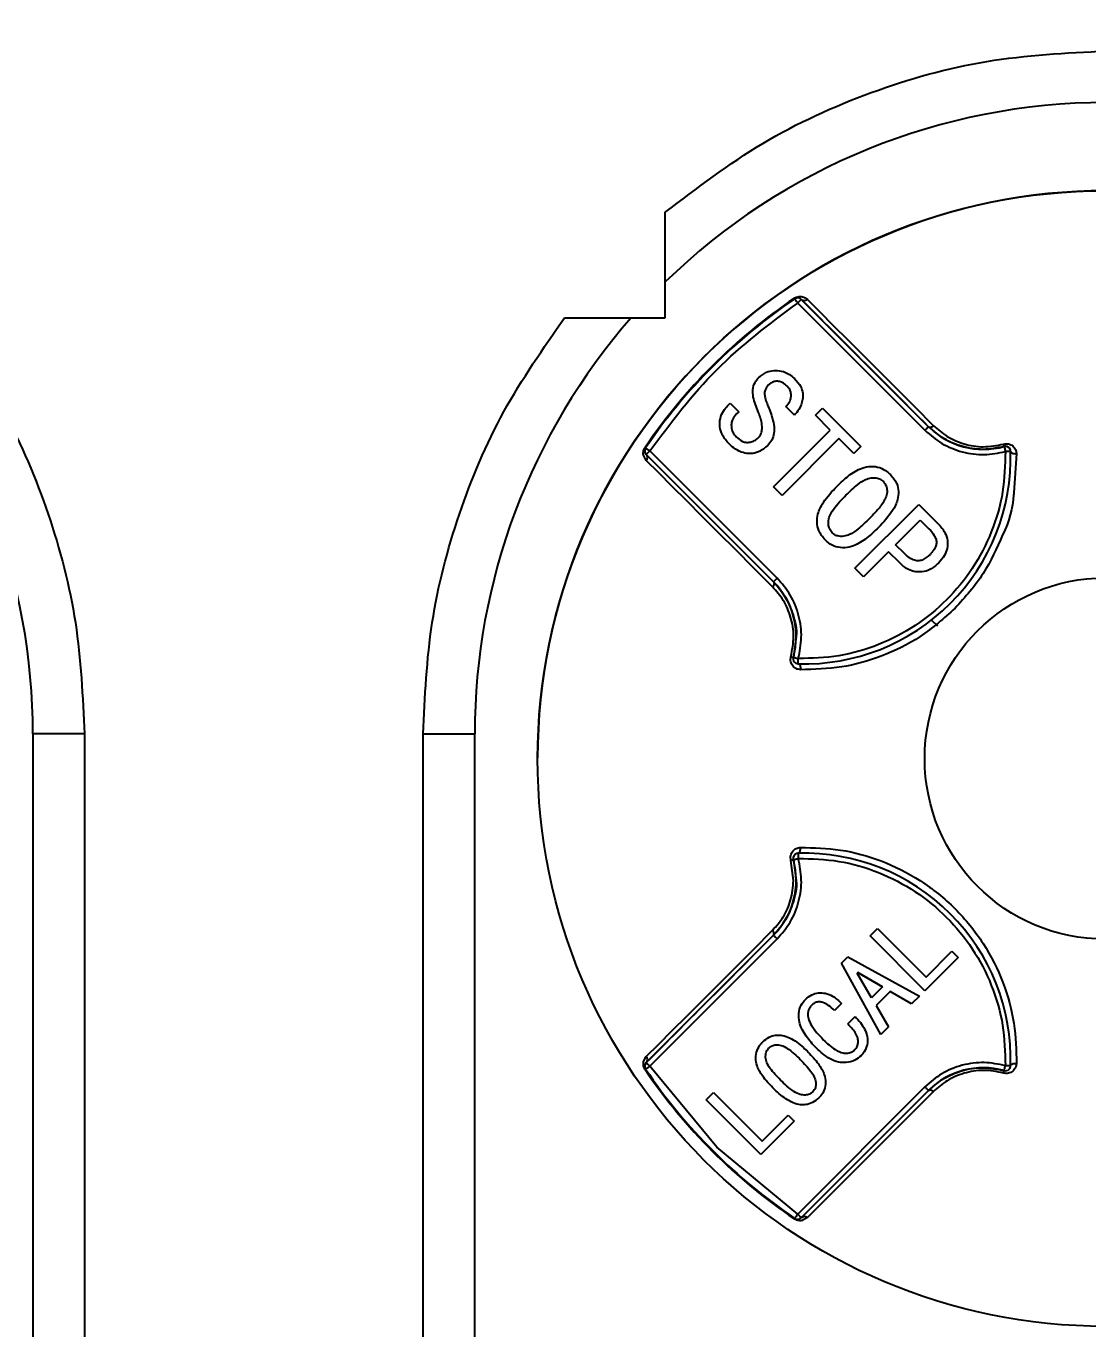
# Model space of a CAD drawing. Header units: millimetres. Extents: x 2126 to 3741, y 477 to 1658.
# Drawn here: x 2483.1 to 2524.2, y 1298.1 to 1348.6 of the extents above; entities that cross this region are included whole.
import ezdxf

# ---------------------------------------------------------------- set-up
doc = ezdxf.new("R2010")
doc.units = ezdxf.units.MM
doc.layers.add('AM_5', color=3, linetype='Continuous', lineweight=25)
doc.styles.add('SLDTEXTSTYLE1', font='txt.shx', dxfattribs={"width": 0.7, "bigfont": 'gbcbig.shx'})
doc.dimstyles.new('SLDDIMSTYLE12$0', dxfattribs={"dimtxt": 12, "dimasz": 10, "dimexe": 0, "dimexo": 0.0625, "dimgap": 0.875, "dimtad": 1, "dimdec": 1, "dimlfac": 1.8, "dimrnd": 1e-09, "dimzin": 12, "dimdsep": 46, "dimtxsty": 'SLDTEXTSTYLE1', "dimcen": 0.09, "dimdle": 8.16, "dimclrd": 3, "dimclre": 3, "dimadec": 0, "dimazin": 3, "dimtfac": 1, "dimtdec": 1, "dimtofl": 0, "dimtmove": 0, "dimatfit": 3, "dimfxl": 0, "dimfrac": 2, "dimtolj": 1, "dimlwd": 5, "dimlwe": 5, "dimarcsym": 0})

# ---------------------------------------------------------------- blocks, each defined once
blk = doc.blocks.new('*D20')
at = {"layer": 'AM_5', "color": 3, "lineweight": 5, "transparency": 16777216}
blk.add_line((2548.033, 1555.7), (2264.196, 1555.7), dxfattribs=at)
at = {"layer": 'AM_5', "color": 3, "linetype": 'Continuous', "lineweight": 5, "transparency": 16777216}
for p, q in [((2264.196, 1545.7), (2264.196, 1266.959)), ((2595.101, 1256.959), (2264.196, 1256.959))]:
    blk.add_line(p, q, dxfattribs=at)
at = {"layer": 'AM_5', "color": 3, "transparency": 16777216}
for points in [[(2262.529, 1545.7), (2265.863, 1545.7), (2264.196, 1555.7)], [(2262.529, 1266.959), (2265.863, 1266.959), (2264.196, 1256.959)]]:
    blk.add_solid(points, dxfattribs=at)
at = {"layer": 'Defpoints', "color": 0, "transparency": 16777216}
for p in [(2548.096, 1555.7), (2264.196, 1256.959), (2595.163, 1256.959)]:
    blk.add_point(p, dxfattribs=at)
at = {"layer": 'AM_5', "color": 0, "transparency": 16777216, "insert": (2257.321, 1403.647), "char_height": 12, "attachment_point": 5, "rotation": 90, "style": 'SLDTEXTSTYLE1'}
blk.add_mtext('\\A1;350', dxfattribs=at)

msp = doc.modelspace()

# ---------------------------------------------------------------- linework, layer by layer
at = {"color": 7, "linetype": 'Continuous', "lineweight": 25}
for p, q in [((2507.821, 1337.256), (2507.821, 1341.342)), ((2512.829, 1338.014), (2512.843, 1337.994)), ((2512.843, 1337.994), (2512.843, 1337.994)), ((2512.955, 1337.828), (2517.887, 1332.896)), ((2513.096, 1337.97), (2518.029, 1333.037)), ((2513.096, 1337.97), (2513.096, 1337.97)), ((2503.92, 1337.256), (2507.821, 1337.256)), ((2511.674, 1334.262), (2511.674, 1334.262)), ((2511.817, 1334.642), (2511.817, 1334.642)), ((2512.541, 1334.614), (2512.541, 1334.614)), ((2512.703, 1334.237), (2512.703, 1334.237)), ((2510.239, 1333.846), (2510.341, 1333.948)), ((2510.341, 1333.948), (2510.674, 1333.615)), ((2512.83, 1333.485), (2512.497, 1333.818)), ((2512.83, 1333.485), (2512.497, 1333.818)), ((2513.64, 1333.485), (2513.915, 1333.76)), ((2513.915, 1333.76), (2515.406, 1332.269)), ((2510.674, 1333.615), (2510.587, 1333.528)), ((2510.674, 1333.615), (2510.587, 1333.528)), ((2510.587, 1333.528), (2510.587, 1333.528)), ((2512.83, 1333.485), (2512.83, 1333.485)), ((2514.219, 1332.906), (2513.64, 1333.485)), ((2514.219, 1332.906), (2513.64, 1333.485)), ((2510.383, 1333.095), (2510.383, 1333.095)), ((2511.576, 1333.054), (2511.576, 1333.054)), ((2512.02, 1330.706), (2514.219, 1332.906)), ((2514.219, 1332.906), (2514.219, 1332.906)), ((2518.029, 1333.037), (2518.029, 1333.037)), ((2507.061, 1332.213), (2507.041, 1332.226)), ((2507.061, 1332.213), (2507.061, 1332.213)), ((2510.297, 1332.37), (2510.297, 1332.37)), ((2511.802, 1332.312), (2511.802, 1332.312)), ((2514.552, 1332.573), (2512.352, 1330.373)), ((2514.552, 1332.573), (2512.352, 1330.373)), ((2515.131, 1331.994), (2514.552, 1332.573)), ((2514.552, 1332.573), (2514.552, 1332.573)), ((2515.131, 1331.994), (2514.552, 1332.573)), ((2515.406, 1332.269), (2515.131, 1331.994)), ((2515.406, 1332.269), (2515.131, 1331.994)), ((2507.089, 1331.724), (2506.991, 1331.902)), ((2507.027, 1332.101), (2507.027, 1332.101)), ((2512.018, 1327.027), (2507.086, 1331.959)), ((2512.16, 1327.168), (2507.227, 1332.101)), ((2515.131, 1331.994), (2515.131, 1331.994)), ((2521.21, 1331.837), (2521.21, 1331.837)), ((2521.435, 1331.991), (2521.331, 1330.479)), ((2512.352, 1330.373), (2512.02, 1330.706)), ((2512.352, 1330.373), (2512.02, 1330.706)), ((2516.275, 1330.908), (2516.275, 1330.908)), ((2512.352, 1330.373), (2512.352, 1330.373)), ((2514.827, 1330.387), (2514.827, 1330.387)), ((2516.386, 1330.329), (2516.386, 1330.329)), ((2515.175, 1327.551), (2517.649, 1330.026)), ((2517.649, 1330.026), (2518.402, 1329.273)), ((2514.179, 1329.518), (2514.179, 1329.518)), ((2516.752, 1328.463), (2517.707, 1329.418)), ((2516.752, 1328.463), (2517.707, 1329.418)), ((2517.707, 1329.418), (2518.04, 1329.085)), ((2517.707, 1329.418), (2517.707, 1329.418)), ((2517.707, 1329.418), (2518.04, 1329.085)), ((2514.017, 1328.651), (2514.017, 1328.651)), ((2516.086, 1329.128), (2516.086, 1329.128)), ((2518.04, 1329.085), (2518.04, 1329.085)), ((2516.477, 1328.188), (2515.508, 1327.218)), ((2516.477, 1328.188), (2515.508, 1327.218)), ((2516.897, 1327.768), (2516.477, 1328.188)), ((2516.477, 1328.188), (2516.477, 1328.188)), ((2516.897, 1327.768), (2516.477, 1328.188)), ((2517.085, 1328.13), (2516.752, 1328.463)), ((2516.752, 1328.463), (2516.752, 1328.463)), ((2518.333, 1328.541), (2518.333, 1328.541)), ((2516.897, 1327.768), (2516.897, 1327.768)), ((2518.417, 1327.753), (2518.417, 1327.753)), ((2515.508, 1327.218), (2515.175, 1327.551)), ((2515.508, 1327.218), (2515.175, 1327.551)), ((2515.508, 1327.218), (2515.508, 1327.218)), ((2518.142, 1325.546), (2518.373, 1325.316)), ((2512.895, 1324.903), (2512.787, 1324.102)), ((2512.78, 1324.049), (2512.78, 1324.049)), ((2512.974, 1323.849), (2512.98, 1324.049)), ((2483.317, 1321.13), (2483.317, 1273.553)), ((2485.317, 1321.13), (2485.317, 1273.353)), ((2498.439, 1273.353), (2498.439, 1321.13)), ((2500.439, 1273.553), (2500.439, 1321.13)), ((2502.878, 1320.202), (2502.878, 1320.202)), ((2512.795, 1315.45), (2512.694, 1316.232)), ((2512.78, 1316.308), (2512.78, 1316.308)), ((2512.787, 1316.254), (2512.896, 1315.447)), ((2512.974, 1316.507), (2512.98, 1316.307)), ((2515.76, 1313.305), (2516.045, 1313.591)), ((2516.045, 1313.591), (2517.93, 1311.705)), ((2507.086, 1308.397), (2512.018, 1313.329)), ((2507.227, 1308.255), (2512.16, 1313.188)), ((2512.018, 1313.329), (2512.018, 1313.329)), ((2517.881, 1311.184), (2515.76, 1313.305)), ((2517.881, 1311.184), (2515.76, 1313.305)), ((2514.655, 1312.251), (2514.904, 1312.499)), ((2514.904, 1312.499), (2517.67, 1310.973)), ((2517.93, 1311.705), (2518.935, 1312.71)), ((2518.935, 1312.71), (2519.171, 1312.474)), ((2516.181, 1309.485), (2514.655, 1312.251)), ((2516.181, 1309.485), (2514.655, 1312.251)), ((2519.171, 1312.474), (2517.881, 1311.184)), ((2519.171, 1312.474), (2517.881, 1311.184)), ((2515.288, 1311.891), (2515.263, 1311.866)), ((2515.288, 1311.891), (2515.263, 1311.866)), ((2515.822, 1310.911), (2515.263, 1311.866)), ((2515.263, 1311.866), (2515.263, 1311.866)), ((2515.288, 1311.891), (2516.243, 1311.333)), ((2515.288, 1311.891), (2515.288, 1311.891)), ((2516.243, 1311.333), (2515.288, 1311.891)), ((2516.243, 1311.333), (2515.822, 1310.911)), ((2516.541, 1311.159), (2515.995, 1310.613)), ((2516.541, 1311.159), (2515.995, 1310.613)), ((2516.243, 1311.333), (2516.243, 1311.333)), ((2517.372, 1310.676), (2516.541, 1311.159)), ((2516.541, 1311.159), (2516.541, 1311.159)), ((2517.372, 1310.676), (2516.541, 1311.159)), ((2517.67, 1310.973), (2517.372, 1310.676)), ((2517.67, 1310.973), (2517.372, 1310.676)), ((2517.881, 1311.184), (2517.881, 1311.184)), ((2513.489, 1310.613), (2513.489, 1310.613)), ((2514.655, 1310.688), (2514.383, 1310.415)), ((2514.655, 1310.688), (2514.383, 1310.415)), ((2515.995, 1310.613), (2516.479, 1309.782)), ((2515.995, 1310.613), (2515.995, 1310.613)), ((2517.372, 1310.676), (2517.372, 1310.676)), ((2513.382, 1310.076), (2513.382, 1310.076)), ((2514.383, 1310.415), (2514.383, 1310.415)), ((2514.904, 1309.894), (2515.189, 1310.179)), ((2516.479, 1309.782), (2516.181, 1309.485)), ((2516.479, 1309.782), (2516.181, 1309.485)), ((2516.181, 1309.485), (2516.181, 1309.485)), ((2511.839, 1308.964), (2511.839, 1308.964)), ((2513.675, 1308.964), (2513.675, 1308.964)), ((2515.29, 1309.312), (2515.29, 1309.312)), ((2506.983, 1308.44), (2507.089, 1308.632)), ((2511.736, 1308.461), (2511.736, 1308.461)), ((2513.068, 1308.505), (2513.068, 1308.505)), ((2515.412, 1308.666), (2515.412, 1308.666)), ((2521.21, 1308.502), (2521.21, 1308.502)), ((2507.027, 1308.255), (2507.027, 1308.255)), ((2507.061, 1308.143), (2507.041, 1308.13)), ((2507.086, 1308.397), (2507.086, 1308.397)), ((2509.816, 1305.117), (2507.227, 1308.255)), ((2517.887, 1307.46), (2512.955, 1302.528)), ((2513.628, 1307.765), (2513.628, 1307.765)), ((2509.408, 1306.954), (2509.693, 1307.239)), ((2511.529, 1304.833), (2509.408, 1306.954)), ((2511.529, 1304.833), (2509.408, 1306.954)), ((2509.693, 1307.239), (2511.579, 1305.354)), ((2511.988, 1307.425), (2511.988, 1307.425)), ((2518.029, 1307.319), (2513.096, 1302.386)), ((2513.775, 1307.028), (2513.775, 1307.028)), ((2512.819, 1306.123), (2511.529, 1304.833)), ((2512.819, 1306.123), (2511.529, 1304.833)), ((2511.579, 1305.354), (2512.584, 1306.358)), ((2512.584, 1306.358), (2512.819, 1306.123)), ((2512.955, 1302.528), (2509.816, 1305.117)), ((2511.529, 1304.833), (2511.529, 1304.833)), ((2513.332, 1302.39), (2513.154, 1302.291)), ((2512.829, 1302.342), (2512.843, 1302.362))]:
    msp.add_line(p, q, dxfattribs=at)
at = {"color": 7, "linetype": 'Continuous', "lineweight": 25, "flags": 128}
for points in [[(2512.955, 1337.828), (2512.933, 1337.861), (2512.912, 1337.892), (2512.892, 1337.92), (2512.876, 1337.946), (2512.862, 1337.966), (2512.851, 1337.982), (2512.845, 1337.991), (2512.843, 1337.994)], [(2513.096, 1337.97), (2513.093, 1337.967), (2513.085, 1337.959), (2513.072, 1337.946), (2513.055, 1337.928), (2513.033, 1337.907), (2513.009, 1337.883), (2512.982, 1337.856), (2512.955, 1337.828)], [(2513.332, 1337.966), (2513.814, 1337.484), (2514.336, 1336.961), (2514.898, 1336.4), (2515.496, 1335.802), (2516.129, 1335.168), (2516.797, 1334.501), (2517.496, 1333.802), (2518.224, 1333.073)], [(2518.029, 1333.037), (2518.026, 1333.035), (2518.018, 1333.026), (2518.005, 1333.013), (2517.987, 1332.996), (2517.966, 1332.974), (2517.941, 1332.95), (2517.915, 1332.923), (2517.887, 1332.896)], [(2518.029, 1333.037), (2518.045, 1333.025), (2518.065, 1333.018), (2518.088, 1333.016), (2518.113, 1333.018), (2518.141, 1333.025), (2518.169, 1333.037), (2518.197, 1333.053), (2518.224, 1333.073)], [(2507.061, 1332.213), (2507.065, 1332.211), (2507.074, 1332.204), (2507.089, 1332.194), (2507.11, 1332.18), (2507.135, 1332.163), (2507.164, 1332.144), (2507.195, 1332.123), (2507.227, 1332.101)], [(2520.953, 1332.268), (2520.954, 1332.264), (2520.957, 1332.253), (2520.962, 1332.236), (2520.969, 1332.212), (2520.977, 1332.182), (2520.986, 1332.149), (2520.996, 1332.113), (2521.007, 1332.075)], [(2507.086, 1331.959), (2507.088, 1331.962), (2507.096, 1331.97), (2507.11, 1331.983), (2507.127, 1332.001), (2507.149, 1332.022), (2507.173, 1332.047), (2507.2, 1332.073), (2507.227, 1332.101)], [(2511.982, 1326.831), (2511.253, 1327.56), (2510.554, 1328.259), (2509.887, 1328.926), (2509.254, 1329.56), (2508.655, 1330.158), (2508.094, 1330.719), (2507.572, 1331.242), (2507.089, 1331.724)], [(2521.207, 1332.081), (2521.203, 1332.081), (2521.192, 1332.081), (2521.173, 1332.08), (2521.148, 1332.08), (2521.118, 1332.079), (2521.083, 1332.078), (2521.046, 1332.077), (2521.007, 1332.075)], [(2521.207, 1332.081), (2521.212, 1332.061), (2521.226, 1332.042), (2521.248, 1332.024), (2521.277, 1332.01), (2521.312, 1331.999), (2521.351, 1331.992), (2521.392, 1331.989), (2521.435, 1331.991)], [(2512.018, 1327.027), (2512.021, 1327.03), (2512.029, 1327.038), (2512.042, 1327.051), (2512.06, 1327.068), (2512.081, 1327.09), (2512.106, 1327.114), (2512.132, 1327.141), (2512.16, 1327.168)], [(2512.018, 1327.027), (2512.03, 1327.011), (2512.037, 1326.991), (2512.04, 1326.968), (2512.037, 1326.942), (2512.03, 1326.915), (2512.018, 1326.887), (2512.002, 1326.859), (2511.982, 1326.831)], [(2512.787, 1324.102), (2512.791, 1324.101), (2512.802, 1324.098), (2512.82, 1324.093), (2512.844, 1324.087), (2512.873, 1324.078), (2512.906, 1324.069), (2512.943, 1324.059), (2512.98, 1324.049)], [(2512.974, 1323.849), (2512.995, 1323.844), (2513.014, 1323.83), (2513.031, 1323.808), (2513.046, 1323.779), (2513.057, 1323.744), (2513.064, 1323.705), (2513.066, 1323.663), (2513.065, 1323.621)], [(2485.317, 1321.13), (2484.927, 1321.13), (2484.552, 1321.13), (2484.206, 1321.13), (2483.903, 1321.13), (2483.654, 1321.13), (2483.469, 1321.13), (2483.355, 1321.13), (2483.317, 1321.13)], [(2498.439, 1321.13), (2498.829, 1321.13), (2499.204, 1321.13), (2499.55, 1321.13), (2499.853, 1321.13), (2500.102, 1321.13), (2500.287, 1321.13), (2500.4, 1321.13), (2500.439, 1321.13)], [(2512.974, 1316.507), (2512.995, 1316.512), (2513.014, 1316.526), (2513.031, 1316.548), (2513.046, 1316.577), (2513.057, 1316.612), (2513.064, 1316.651), (2513.066, 1316.693), (2513.065, 1316.735)], [(2512.787, 1316.254), (2512.791, 1316.255), (2512.802, 1316.258), (2512.82, 1316.263), (2512.844, 1316.27), (2512.873, 1316.278), (2512.906, 1316.287), (2512.943, 1316.297), (2512.98, 1316.307)], [(2507.089, 1308.632), (2507.572, 1309.115), (2508.094, 1309.637), (2508.655, 1310.198), (2509.254, 1310.796), (2509.887, 1311.43), (2510.554, 1312.097), (2511.253, 1312.796), (2511.982, 1313.525)], [(2512.018, 1313.329), (2512.03, 1313.345), (2512.037, 1313.365), (2512.04, 1313.388), (2512.037, 1313.414), (2512.03, 1313.441), (2512.018, 1313.469), (2512.002, 1313.498), (2511.982, 1313.525)], [(2512.018, 1313.329), (2512.021, 1313.327), (2512.029, 1313.318), (2512.042, 1313.305), (2512.06, 1313.288), (2512.081, 1313.266), (2512.106, 1313.242), (2512.132, 1313.215), (2512.16, 1313.188)], [(2507.061, 1308.143), (2507.065, 1308.145), (2507.074, 1308.152), (2507.089, 1308.162), (2507.11, 1308.176), (2507.135, 1308.193), (2507.164, 1308.212), (2507.195, 1308.233), (2507.227, 1308.255)], [(2507.086, 1308.397), (2507.088, 1308.394), (2507.096, 1308.386), (2507.11, 1308.373), (2507.127, 1308.355), (2507.149, 1308.334), (2507.173, 1308.309), (2507.2, 1308.283), (2507.227, 1308.255)], [(2520.953, 1308.088), (2520.954, 1308.092), (2520.957, 1308.103), (2520.962, 1308.12), (2520.969, 1308.144), (2520.977, 1308.174), (2520.986, 1308.207), (2520.996, 1308.243), (2521.007, 1308.281)], [(2521.207, 1308.275), (2521.203, 1308.275), (2521.192, 1308.275), (2521.173, 1308.276), (2521.148, 1308.276), (2521.118, 1308.277), (2521.083, 1308.278), (2521.046, 1308.279), (2521.007, 1308.281)], [(2521.207, 1308.275), (2521.212, 1308.295), (2521.226, 1308.315), (2521.248, 1308.332), (2521.277, 1308.346), (2521.312, 1308.357), (2521.351, 1308.364), (2521.392, 1308.367), (2521.435, 1308.365)], [(2518.029, 1307.319), (2518.026, 1307.322), (2518.018, 1307.33), (2518.005, 1307.343), (2517.987, 1307.36), (2517.966, 1307.382), (2517.941, 1307.406), (2517.915, 1307.433), (2517.887, 1307.46)], [(2518.224, 1307.283), (2517.496, 1306.554), (2516.797, 1305.855), (2516.129, 1305.188), (2515.496, 1304.554), (2514.898, 1303.956), (2514.336, 1303.395), (2513.814, 1302.872), (2513.332, 1302.39)], [(2518.029, 1307.319), (2518.045, 1307.331), (2518.065, 1307.338), (2518.088, 1307.34), (2518.113, 1307.338), (2518.141, 1307.331), (2518.169, 1307.319), (2518.197, 1307.303), (2518.224, 1307.283)], [(2512.955, 1302.528), (2512.933, 1302.495), (2512.912, 1302.464), (2512.892, 1302.436), (2512.876, 1302.41), (2512.862, 1302.39), (2512.851, 1302.375), (2512.845, 1302.365), (2512.843, 1302.362)], [(2513.096, 1302.386), (2513.093, 1302.389), (2513.085, 1302.397), (2513.072, 1302.41), (2513.055, 1302.428), (2513.033, 1302.449), (2513.009, 1302.474), (2512.982, 1302.5), (2512.955, 1302.528)]]:
    msp.add_lwpolyline(points, dxfattribs=at)
at = {"color": 7, "linetype": 'Continuous', "lineweight": 25}
for radius in [22, 7]:
    msp.add_circle((2524.877, 1320.178), radius, dxfattribs=at)
for centre, radius, start, end in [((2491.878, 1357.383), 91.48, 295.79271, 180), ((2491.878, 1357.383), 90.341, 353.64897, 186.35103), ((2491.878, 1357.383), 89.875, 353.64897, 186.35103), ((2491.878, 1357.383), 85.319, 353.33017, 186.66983), ((2491.878, 1357.383), 91.48, 180, 290.22656), ((2524.903, 1321.13), 24.464, 90, 134.2869), ((2524.877, 1320.178), 22, 359.9388, 179.9388), ((2524.877, 1320.178), 21.524, 124.039, 145.961), ((2524.877, 1320.178), 21.5, 124.039, 145.961), ((2524.877, 1320.178), 21.5, 124.039, 145.961), ((2512.955, 1337.828), 0.2, 45, 124.039), ((2513.216, 1338.106), 0.182, 228.6227, 309.5363), ((2458.853, 1321.13), 24.464, 0, 41.238), ((2524.903, 1321.13), 24.464, 138.762, 180), ((2520.15, 1335.159), 3, 225, 285.531), ((2507.227, 1332.101), 0.2, 145.961, 225), ((2520.273, 1332.161), 0.689, 8.9101, 16.8757), ((2521.007, 1332.075), 0.2, 1.6906, 105.531), ((2506.949, 1331.84), 0.182, 320.5221, 40.0844), ((2513.21, 1331.845), 8, 268.3094, 1.6906), ((2509.897, 1324.906), 3, 344.469, 45), ((2512.894, 1324.783), 0.689, 253.1246, 261.0883), ((2512.98, 1324.049), 0.2, 164.469, 268.3094), ((2509.897, 1315.451), 3, 315, 15.531), ((2512.894, 1315.574), 0.688, 98.909, 106.876), ((2512.98, 1316.307), 0.2, 135, 195.531), ((2512.98, 1316.307), 0.2, 91.6906, 135), ((2513.21, 1308.511), 8, 358.3094, 91.6906), ((2506.949, 1308.517), 0.182, 318.6226, 39.5362), ((2507.227, 1308.255), 0.2, 135, 214.039), ((2524.877, 1320.178), 21.524, 214.039, 235.961), ((2524.877, 1320.178), 21.5, 214.039, 235.961), ((2520.15, 1305.197), 3, 74.469, 135), ((2520.273, 1308.195), 0.689, 343.1243, 351.0894), ((2521.007, 1308.281), 0.2, 254.469, 315), ((2521.007, 1308.281), 0.2, 315, 358.3094), ((2512.955, 1302.528), 0.2, 235.961, 315), ((2513.216, 1302.249), 0.182, 50.5221, 130.0859)]:
    msp.add_arc(centre, radius, start, end, dxfattribs=at)
for points in [[(2491.878, 1441.67), (2488.915, 1441.58), (2482.99, 1441.399), (2474.201, 1439.944), (2465.608, 1437.639), (2457.307, 1434.424), (2449.39, 1430.358), (2441.945, 1425.481), (2435.054, 1419.847), (2428.795, 1413.519), (2423.237, 1406.567), (2418.442, 1399.069), (2414.462, 1391.108), (2411.343, 1382.773), (2409.114, 1374.154), (2407.823, 1365.352), (2407.399, 1356.453), (2407.907, 1350.547), (2408.162, 1347.594)], [(2575.594, 1347.594), (2575.848, 1350.547), (2576.357, 1356.453), (2575.933, 1365.352), (2574.642, 1374.154), (2572.413, 1382.773), (2569.294, 1391.108), (2565.314, 1399.069), (2560.519, 1406.567), (2554.96, 1413.519), (2548.701, 1419.847), (2541.811, 1425.481), (2534.366, 1430.358), (2526.449, 1434.424), (2518.148, 1437.639), (2509.555, 1439.944), (2500.766, 1441.399), (2494.841, 1441.58), (2491.878, 1441.67)], [(2491.878, 1263.644), (2488.81, 1263.731), (2482.675, 1263.905), (2473.561, 1265.308), (2464.623, 1267.533), (2455.947, 1270.641), (2447.618, 1274.579), (2439.715, 1279.317), (2432.314, 1284.805), (2425.487, 1290.993), (2419.299, 1297.82), (2413.81, 1305.221), (2409.073, 1313.124), (2405.135, 1321.454), (2402.027, 1330.129), (2399.802, 1339.067), (2398.399, 1348.181), (2398.224, 1354.317), (2398.137, 1357.384)], [(2585.618, 1357.384), (2585.531, 1354.317), (2585.357, 1348.181), (2583.954, 1339.067), (2581.729, 1330.129), (2578.621, 1321.454), (2574.683, 1313.124), (2569.946, 1305.221), (2564.457, 1297.82), (2558.269, 1290.993), (2551.442, 1284.805), (2544.041, 1279.317), (2536.138, 1274.579), (2527.809, 1270.641), (2519.133, 1267.533), (2510.195, 1265.308), (2501.081, 1263.905), (2494.946, 1263.731), (2491.878, 1263.644)], [(2507.821, 1341.342), (2509.053, 1342.282), (2511.518, 1344.161), (2515.767, 1346.092), (2520.259, 1347.36), (2523.355, 1347.516), (2524.903, 1347.594)], [(2589.552, 1346.595), (2589.028, 1342.943), (2587.979, 1335.64), (2584.86, 1324.997), (2580.652, 1314.754), (2575.297, 1305.053), (2568.892, 1296.014), (2561.511, 1287.752), (2553.248, 1280.37), (2544.209, 1273.966), (2534.508, 1268.61), (2524.265, 1264.402), (2513.622, 1261.283), (2506.319, 1260.235), (2502.667, 1259.711)], [(2589.349, 1340.052), (2588.663, 1336.758), (2587.29, 1330.169), (2583.969, 1320.617), (2579.765, 1311.434), (2574.63, 1302.731), (2568.64, 1294.594), (2561.853, 1287.11), (2554.339, 1280.354), (2546.177, 1274.4), (2537.452, 1269.301), (2528.251, 1265.137), (2518.685, 1261.857), (2512.09, 1260.512), (2508.793, 1259.84)], [(2507.227, 1332.101), (2508.044, 1333.193), (2509.679, 1335.377), (2511.863, 1337.011), (2512.955, 1337.828)], [(2518.029, 1333.037), (2517.064, 1334.002), (2515.136, 1335.93), (2513.776, 1337.29), (2513.096, 1337.97)], [(2479.836, 1337.256), (2480.663, 1336.069), (2482.317, 1333.694), (2484.006, 1329.679), (2485.113, 1325.466), (2485.249, 1322.575), (2485.317, 1321.13)], [(2498.439, 1321.13), (2498.507, 1322.575), (2498.643, 1325.466), (2499.749, 1329.679), (2501.439, 1333.694), (2503.093, 1336.069), (2503.92, 1337.256)], [(2512.018, 1313.329), (2511.054, 1312.365), (2509.125, 1310.436), (2507.766, 1309.077), (2507.086, 1308.397)]]:
    msp.add_open_spline(points, degree=3, dxfattribs=at)
for points, knots in [([(2512.829, 1338.014), (2512.842, 1338.023), (2512.869, 1338.04), (2512.93, 1338.066), (2513.029, 1338.088), (2513.192, 1338.074), (2513.276, 1338.009), (2513.332, 1337.966)], [0, 0, 0, 0, 0.057712, 0.117064, 0.25153, 0.501177, 1, 1, 1, 1]), ([(2513.096, 1337.97), (2513.071, 1337.99), (2513.033, 1338.02), (2512.959, 1338.032), (2512.904, 1338.024), (2512.87, 1338.01), (2512.854, 1338.001), (2512.846, 1337.997), (2512.843, 1337.994)], [0, 0, 0, 0, 0.500032, 0.773163, 0.911126, 0.959646, 0.980448, 1, 1, 1, 1]), ([(2511.441, 1334.932), (2511.538, 1335.013), (2511.71, 1335.158), (2512.029, 1335.229), (2512.338, 1335.202), (2512.619, 1335.091), (2512.768, 1334.959), (2512.83, 1334.903)], [0, 0, 0, 0, 0.24267, 0.429477, 0.615634, 0.838969, 1, 1, 1, 1]), ([(2511.426, 1333.615), (2511.348, 1333.802), (2511.233, 1334.078), (2511.204, 1334.476), (2511.279, 1334.744), (2511.392, 1334.875), (2511.441, 1334.932)], [0, 0, 0, 0, 0.428369, 0.633551, 0.840869, 1, 1, 1, 1]), ([(2512.541, 1334.614), (2512.484, 1334.663), (2512.386, 1334.748), (2512.208, 1334.801), (2512.049, 1334.792), (2511.915, 1334.731), (2511.848, 1334.67), (2511.817, 1334.642)], [0, 0, 0, 0, 0.273741, 0.469785, 0.666347, 0.848138, 1, 1, 1, 1]), ([(2512.541, 1334.614), (2512.484, 1334.663), (2512.386, 1334.748), (2512.208, 1334.801), (2512.049, 1334.792), (2511.915, 1334.731), (2511.848, 1334.67), (2511.817, 1334.642)], [0, 0, 0, 0, 0.273741, 0.469785, 0.666347, 0.848138, 1, 1, 1, 1]), ([(2512.83, 1334.903), (2512.92, 1334.802), (2513.066, 1334.636), (2513.166, 1334.34), (2513.145, 1334.032), (2513.04, 1333.728), (2512.89, 1333.555), (2512.83, 1333.485)], [0, 0, 0, 0, 0.252592, 0.41193, 0.571985, 0.826889, 1, 1, 1, 1]), ([(2511.817, 1334.642), (2511.775, 1334.591), (2511.702, 1334.501), (2511.66, 1334.327), (2511.708, 1334.057), (2511.796, 1333.852), (2511.86, 1333.702)], [0, 0, 0, 0, 0.196092, 0.338428, 0.515662, 1, 1, 1, 1]), ([(2512.497, 1333.818), (2512.554, 1333.878), (2512.66, 1333.991), (2512.71, 1334.197), (2512.697, 1334.373), (2512.635, 1334.51), (2512.57, 1334.581), (2512.541, 1334.614)], [0, 0, 0, 0, 0.271428, 0.5099, 0.681019, 0.852199, 1, 1, 1, 1]), ([(2510.297, 1332.37), (2510.2, 1332.481), (2510.032, 1332.674), (2509.922, 1333.027), (2509.941, 1333.351), (2510.053, 1333.637), (2510.181, 1333.782), (2510.239, 1333.846)], [0, 0, 0, 0, 0.264487, 0.457861, 0.651756, 0.843286, 1, 1, 1, 1]), ([(2511.86, 1333.702), (2511.929, 1333.511), (2512.038, 1333.212), (2512.051, 1332.8), (2511.97, 1332.513), (2511.857, 1332.377), (2511.802, 1332.312)], [0, 0, 0, 0, 0.409467, 0.643428, 0.829197, 1, 1, 1, 1]), ([(2510.587, 1333.528), (2510.53, 1333.463), (2510.434, 1333.353), (2510.376, 1333.151), (2510.389, 1332.967), (2510.449, 1332.788), (2510.532, 1332.692), (2510.572, 1332.645)], [0, 0, 0, 0, 0.25891, 0.438957, 0.619223, 0.812916, 1, 1, 1, 1]), ([(2511.441, 1332.616), (2511.473, 1332.656), (2511.541, 1332.739), (2511.587, 1332.935), (2511.567, 1333.238), (2511.481, 1333.469), (2511.426, 1333.615)], [0, 0, 0, 0, 0.143744, 0.301533, 0.558519, 1, 1, 1, 1]), ([(2517.887, 1332.896), (2518.098, 1332.715), (2518.526, 1332.346), (2519.327, 1332.031), (2520.18, 1331.911), (2520.734, 1332.021), (2521.007, 1332.075)], [0, 0, 0, 0, 0.245589, 0.5, 0.754411, 1, 1, 1, 1]), ([(2520.953, 1332.268), (2520.681, 1332.216), (2520.12, 1332.108), (2519.317, 1332.245), (2518.589, 1332.551), (2518.223, 1332.869), (2518.029, 1333.037)], [0, 0, 0, 0, 0.2426639, 0.4999333, 0.7349896, 1, 1, 1, 1]), ([(2518.224, 1333.073), (2518.391, 1332.928), (2518.725, 1332.635), (2519.385, 1332.348), (2520.144, 1332.213), (2520.669, 1332.312), (2520.932, 1332.361)], [0, 0, 0, 0, 0.24976, 0.500155, 0.750188, 1, 1, 1, 1]), ([(2506.991, 1331.902), (2506.988, 1331.906), (2506.967, 1331.942), (2506.969, 1332.027), (2506.99, 1332.126), (2507.016, 1332.186), (2507.033, 1332.213), (2507.041, 1332.226)], [0, 0, 0, 0, 0.064165, 0.529616, 0.781144, 0.892106, 1, 1, 1, 1]), ([(2511.802, 1332.312), (2511.686, 1332.214), (2511.491, 1332.051), (2511.137, 1331.977), (2510.828, 1332.016), (2510.538, 1332.152), (2510.378, 1332.297), (2510.297, 1332.37)], [0, 0, 0, 0, 0.264859, 0.442595, 0.620083, 0.807926, 1, 1, 1, 1]), ([(2511.802, 1332.312), (2511.686, 1332.214), (2511.491, 1332.051), (2511.137, 1331.977), (2510.828, 1332.016), (2510.538, 1332.152), (2510.378, 1332.297), (2510.297, 1332.37)], [0, 0, 0, 0, 0.264859, 0.442595, 0.620083, 0.807926, 1, 1, 1, 1]), ([(2510.572, 1332.645), (2510.649, 1332.577), (2510.769, 1332.471), (2510.982, 1332.417), (2511.157, 1332.44), (2511.317, 1332.506), (2511.402, 1332.582), (2511.441, 1332.616)], [0, 0, 0, 0, 0.308723, 0.481176, 0.653403, 0.84143, 1, 1, 1, 1]), ([(2520.932, 1332.361), (2520.964, 1332.368), (2521.028, 1332.381), (2521.124, 1332.37), (2521.213, 1332.34), (2521.313, 1332.275), (2521.409, 1332.16), (2521.426, 1332.047), (2521.435, 1331.991)], [0, 0, 0, 0, 0.1236108, 0.2502136, 0.3733132, 0.5010438, 0.7499659, 1, 1, 1, 1]), ([(2521.148, 1332.217), (2521.136, 1332.228), (2521.114, 1332.247), (2521.067, 1332.268), (2521.022, 1332.277), (2520.982, 1332.275), (2520.963, 1332.27), (2520.953, 1332.268)], [0, 0, 0, 0, 0.273059, 0.500453, 0.767114, 0.88663, 1, 1, 1, 1]), ([(2521.207, 1332.081), (2521.206, 1332.09), (2521.204, 1332.116), (2521.191, 1332.164), (2521.164, 1332.197), (2521.148, 1332.217)], [0, 0, 0, 0, 0.181202, 0.501499, 1, 1, 1, 1]), ([(2521.007, 1332.075), (2520.992, 1331.551), (2520.961, 1330.49), (2520.507, 1328.946), (2519.771, 1327.525), (2518.763, 1326.293), (2517.53, 1325.285), (2516.109, 1324.548), (2514.566, 1324.095), (2513.505, 1324.064), (2512.98, 1324.049)], [0, 0, 0, 0, 0.123694, 0.25, 0.376306, 0.5, 0.623694, 0.75, 0.876306, 1, 1, 1, 1]), ([(2514.48, 1330.735), (2514.625, 1330.872), (2514.917, 1331.148), (2515.363, 1331.429), (2515.792, 1331.519), (2516.136, 1331.471), (2516.388, 1331.334), (2516.509, 1331.221), (2516.55, 1331.183)], [0, 0, 0, 0, 0.2512721, 0.5042684, 0.6480988, 0.7922439, 0.9307457, 1, 1, 1, 1]), ([(2516.55, 1331.183), (2516.642, 1331.072), (2516.804, 1330.879), (2516.875, 1330.523), (2516.834, 1330.154), (2516.583, 1329.658), (2516.281, 1329.336), (2516.086, 1329.128)], [0, 0, 0, 0, 0.179746, 0.312327, 0.444455, 0.642444, 1, 1, 1, 1]), ([(2514.017, 1328.651), (2513.922, 1328.765), (2513.758, 1328.963), (2513.69, 1329.328), (2513.735, 1329.709), (2513.987, 1330.209), (2514.29, 1330.533), (2514.48, 1330.735)], [0, 0, 0, 0, 0.181516, 0.31559, 0.449052, 0.655207, 1, 1, 1, 1]), ([(2514.827, 1330.387), (2514.972, 1330.526), (2515.204, 1330.747), (2515.534, 1330.982), (2515.805, 1331.066), (2516.027, 1331.055), (2516.186, 1330.989), (2516.252, 1330.929), (2516.275, 1330.908)], [0, 0, 0, 0, 0.352152, 0.564272, 0.704386, 0.844226, 0.946602, 1, 1, 1, 1]), ([(2514.827, 1330.387), (2514.972, 1330.526), (2515.204, 1330.747), (2515.534, 1330.982), (2515.805, 1331.066), (2516.027, 1331.055), (2516.186, 1330.989), (2516.252, 1330.929), (2516.275, 1330.908)], [0, 0, 0, 0, 0.352152, 0.564272, 0.704386, 0.844226, 0.946602, 1, 1, 1, 1]), ([(2516.275, 1330.908), (2516.307, 1330.87), (2516.38, 1330.784), (2516.428, 1330.596), (2516.414, 1330.379), (2516.287, 1330.101), (2516.054, 1329.802), (2515.845, 1329.585), (2515.739, 1329.476)], [0, 0, 0, 0, 0.089191, 0.196684, 0.333078, 0.466728, 0.730437, 1, 1, 1, 1]), ([(2514.292, 1328.926), (2514.252, 1328.976), (2514.174, 1329.073), (2514.136, 1329.288), (2514.168, 1329.557), (2514.408, 1329.95), (2514.658, 1330.21), (2514.827, 1330.387)], [0, 0, 0, 0, 0.109631, 0.214352, 0.370161, 0.57218, 1, 1, 1, 1]), ([(2521.331, 1330.479), (2521.329, 1330.451), (2521.294, 1329.92), (2521.153, 1329.346), (2520.901, 1328.849), (2520.898, 1328.843)], [0, 0, 0, 0, 0.0522626, 0.9879118, 1, 1, 1, 1]), ([(2515.739, 1329.476), (2515.595, 1329.337), (2515.355, 1329.108), (2515.02, 1328.867), (2514.744, 1328.779), (2514.533, 1328.784), (2514.38, 1328.847), (2514.316, 1328.904), (2514.292, 1328.926)], [0, 0, 0, 0, 0.35098, 0.581264, 0.716481, 0.851787, 0.942273, 1, 1, 1, 1]), ([(2518.402, 1329.273), (2518.499, 1329.163), (2518.665, 1328.974), (2518.774, 1328.628), (2518.761, 1328.316), (2518.643, 1328.008), (2518.497, 1327.844), (2518.417, 1327.753)], [0, 0, 0, 0, 0.25359, 0.435459, 0.617929, 0.790356, 1, 1, 1, 1]), ([(2516.086, 1329.128), (2515.941, 1328.991), (2515.65, 1328.715), (2515.208, 1328.43), (2514.783, 1328.327), (2514.441, 1328.363), (2514.184, 1328.496), (2514.061, 1328.61), (2514.017, 1328.651)], [0, 0, 0, 0, 0.250812, 0.503138, 0.646599, 0.790783, 0.924124, 1, 1, 1, 1]), ([(2516.086, 1329.128), (2515.941, 1328.991), (2515.65, 1328.715), (2515.208, 1328.43), (2514.783, 1328.327), (2514.441, 1328.363), (2514.184, 1328.496), (2514.061, 1328.61), (2514.017, 1328.651)], [0, 0, 0, 0, 0.250812, 0.503138, 0.646599, 0.790783, 0.924124, 1, 1, 1, 1]), ([(2518.04, 1329.085), (2518.117, 1329.001), (2518.234, 1328.874), (2518.32, 1328.673), (2518.341, 1328.521), (2518.295, 1328.351), (2518.199, 1328.207), (2518.114, 1328.118), (2518.084, 1328.086)], [0, 0, 0, 0, 0.291497, 0.44073, 0.560786, 0.681124, 0.886746, 1, 1, 1, 1]), ([(2520.898, 1328.843), (2520.673, 1328.33), (2520.22, 1327.3), (2519.445, 1326.434), (2519.056, 1325.999)], [0, 0, 0, 0, 0.498004, 1, 1, 1, 1]), ([(2518.084, 1328.086), (2517.99, 1328.001), (2517.857, 1327.881), (2517.631, 1327.826), (2517.452, 1327.861), (2517.264, 1327.964), (2517.147, 1328.072), (2517.085, 1328.13)], [0, 0, 0, 0, 0.321352, 0.453721, 0.586607, 0.782613, 1, 1, 1, 1]), ([(2518.417, 1327.753), (2518.309, 1327.66), (2518.121, 1327.496), (2517.774, 1327.394), (2517.458, 1327.413), (2517.151, 1327.54), (2516.986, 1327.687), (2516.897, 1327.768)], [0, 0, 0, 0, 0.246664, 0.431134, 0.61605, 0.790801, 1, 1, 1, 1]), ([(2518.417, 1327.753), (2518.309, 1327.66), (2518.121, 1327.496), (2517.774, 1327.394), (2517.458, 1327.413), (2517.151, 1327.54), (2516.986, 1327.687), (2516.897, 1327.768)], [0, 0, 0, 0, 0.2466642, 0.431134, 0.61605, 0.7908013, 1, 1, 1, 1]), ([(2512.98, 1324.049), (2513.034, 1324.321), (2513.144, 1324.876), (2513.025, 1325.728), (2512.709, 1326.529), (2512.341, 1326.958), (2512.16, 1327.168)], [0, 0, 0, 0, 0.245589, 0.5, 0.754411, 1, 1, 1, 1]), ([(2512.694, 1324.124), (2512.744, 1324.386), (2512.843, 1324.911), (2512.707, 1325.67), (2512.42, 1326.331), (2512.128, 1326.665), (2511.982, 1326.831)], [0, 0, 0, 0, 0.249812, 0.499845, 0.75024, 1, 1, 1, 1]), ([(2512.018, 1327.027), (2512.188, 1326.833), (2512.508, 1326.467), (2512.797, 1325.738), (2512.936, 1325.199), (2512.896, 1324.907), (2512.895, 1324.903)], [0, 0, 0, 0, 0.3481323, 0.6568931, 0.994853, 1, 1, 1, 1]), ([(2519.056, 1325.999), (2518.62, 1325.614), (2517.747, 1324.844), (2516.216, 1324.104), (2514.625, 1323.658), (2513.594, 1323.633), (2513.065, 1323.621)], [0, 0, 0, 0, 0.249705, 0.499612, 0.742897, 1, 1, 1, 1]), ([(2513.065, 1323.621), (2513.008, 1323.629), (2512.895, 1323.646), (2512.781, 1323.742), (2512.716, 1323.842), (2512.686, 1323.931), (2512.674, 1324.027), (2512.688, 1324.092), (2512.694, 1324.124)], [0, 0, 0, 0, 0.249602, 0.498297, 0.625716, 0.748628, 0.875804, 1, 1, 1, 1]), ([(2512.694, 1316.232), (2512.688, 1316.264), (2512.674, 1316.329), (2512.686, 1316.425), (2512.716, 1316.513), (2512.781, 1316.614), (2512.895, 1316.709), (2513.008, 1316.727), (2513.065, 1316.735)], [0, 0, 0, 0, 0.123692, 0.250213, 0.373441, 0.501044, 0.749966, 1, 1, 1, 1]), ([(2513.065, 1316.735), (2513.58, 1316.723), (2514.608, 1316.699), (2516.205, 1316.263), (2517.734, 1315.501), (2519.099, 1314.402), (2520.198, 1313.038), (2520.961, 1311.508), (2521.398, 1309.911), (2521.423, 1308.881), (2521.435, 1308.365)], [0, 0, 0, 0, 0.125198, 0.2499957, 0.3751716, 0.4997698, 0.6246825, 0.749695, 0.8746376, 1, 1, 1, 1]), ([(2512.16, 1313.188), (2512.341, 1313.398), (2512.709, 1313.827), (2513.025, 1314.628), (2513.144, 1315.481), (2513.034, 1316.035), (2512.98, 1316.307)], [0, 0, 0, 0, 0.245589, 0.5, 0.754411, 1, 1, 1, 1]), ([(2512.974, 1316.507), (2512.965, 1316.507), (2512.939, 1316.505), (2512.889, 1316.489), (2512.838, 1316.454), (2512.801, 1316.402), (2512.783, 1316.353), (2512.778, 1316.303), (2512.784, 1316.269), (2512.787, 1316.254)], [0, 0, 0, 0, 0.0858052, 0.25106, 0.5005164, 0.655876, 0.7885052, 0.9015382, 1, 1, 1, 1]), ([(2512.98, 1316.307), (2513.505, 1316.292), (2514.566, 1316.262), (2516.109, 1315.808), (2517.53, 1315.071), (2518.763, 1314.063), (2519.771, 1312.831), (2520.507, 1311.41), (2520.961, 1309.866), (2520.992, 1308.805), (2521.007, 1308.281)], [0, 0, 0, 0, 0.123694, 0.25, 0.376306, 0.5, 0.623694, 0.75, 0.876306, 1, 1, 1, 1]), ([(2511.982, 1313.525), (2512.127, 1313.692), (2512.417, 1314.025), (2512.72, 1314.685), (2512.77, 1315.195), (2512.795, 1315.45)], [0, 0, 0, 0, 0.33293, 0.666707, 1, 1, 1, 1]), ([(2512.896, 1315.447), (2512.896, 1315.445), (2512.936, 1315.155), (2512.797, 1314.618), (2512.508, 1313.89), (2512.188, 1313.523), (2512.018, 1313.329)], [0, 0, 0, 0, 0.0026935, 0.3414816, 0.6510181, 1, 1, 1, 1]), ([(2513.254, 1310.849), (2513.332, 1310.915), (2513.48, 1311.039), (2513.758, 1311.109), (2514.041, 1311.095), (2514.364, 1310.966), (2514.547, 1310.791), (2514.655, 1310.688)], [0, 0, 0, 0, 0.190602, 0.35935, 0.52722, 0.719557, 1, 1, 1, 1]), ([(2513.675, 1308.964), (2513.539, 1309.11), (2513.263, 1309.405), (2513.017, 1309.875), (2512.979, 1310.305), (2513.06, 1310.622), (2513.194, 1310.779), (2513.254, 1310.849)], [0, 0, 0, 0, 0.278953, 0.561275, 0.716356, 0.872487, 1, 1, 1, 1]), ([(2513.489, 1310.613), (2513.457, 1310.575), (2513.385, 1310.49), (2513.34, 1310.309), (2513.366, 1310.08), (2513.545, 1309.706), (2513.781, 1309.46), (2513.948, 1309.286)], [0, 0, 0, 0, 0.0972515, 0.2128757, 0.3462685, 0.5366234, 1, 1, 1, 1]), ([(2514.383, 1310.415), (2514.309, 1310.484), (2514.175, 1310.61), (2513.968, 1310.724), (2513.79, 1310.758), (2513.651, 1310.731), (2513.553, 1310.673), (2513.506, 1310.629), (2513.489, 1310.613)], [0, 0, 0, 0, 0.29136, 0.535096, 0.673308, 0.812563, 0.935255, 1, 1, 1, 1]), ([(2514.383, 1310.415), (2514.309, 1310.484), (2514.175, 1310.61), (2513.968, 1310.724), (2513.79, 1310.758), (2513.651, 1310.731), (2513.553, 1310.673), (2513.506, 1310.629), (2513.489, 1310.613)], [0, 0, 0, 0, 0.29136, 0.535096, 0.673308, 0.812563, 0.935255, 1, 1, 1, 1]), ([(2515.189, 1310.179), (2515.323, 1310.027), (2515.525, 1309.796), (2515.672, 1309.406), (2515.66, 1309.095), (2515.565, 1308.838), (2515.456, 1308.715), (2515.412, 1308.666)], [0, 0, 0, 0, 0.351866, 0.532632, 0.714759, 0.884894, 1, 1, 1, 1]), ([(2511.604, 1309.199), (2511.681, 1309.266), (2511.826, 1309.391), (2512.099, 1309.473), (2512.377, 1309.465), (2512.761, 1309.324), (2513.085, 1309.075), (2513.303, 1308.863), (2513.365, 1308.802)], [0, 0, 0, 0, 0.148277, 0.278554, 0.408484, 0.552088, 0.872274, 1, 1, 1, 1]), ([(2515.176, 1308.902), (2515.208, 1308.942), (2515.27, 1309.02), (2515.302, 1309.183), (2515.292, 1309.373), (2515.154, 1309.628), (2515.003, 1309.789), (2514.904, 1309.894)], [0, 0, 0, 0, 0.132852, 0.257107, 0.423406, 0.622223, 1, 1, 1, 1]), ([(2511.988, 1307.425), (2511.851, 1307.571), (2511.611, 1307.826), (2511.381, 1308.221), (2511.315, 1308.571), (2511.365, 1308.868), (2511.485, 1309.074), (2511.577, 1309.171), (2511.604, 1309.199)], [0, 0, 0, 0, 0.29336, 0.511467, 0.658407, 0.805673, 0.942273, 1, 1, 1, 1]), ([(2512.286, 1307.723), (2512.147, 1307.868), (2511.952, 1308.072), (2511.758, 1308.37), (2511.702, 1308.589), (2511.719, 1308.781), (2511.783, 1308.904), (2511.828, 1308.952), (2511.839, 1308.964)], [0, 0, 0, 0, 0.411241, 0.579386, 0.722749, 0.866004, 0.96618, 1, 1, 1, 1]), ([(2511.839, 1308.964), (2511.879, 1308.996), (2511.959, 1309.061), (2512.13, 1309.096), (2512.339, 1309.075), (2512.678, 1308.883), (2512.904, 1308.664), (2513.068, 1308.505)], [0, 0, 0, 0, 0.104522, 0.209348, 0.351191, 0.528915, 1, 1, 1, 1]), ([(2511.839, 1308.964), (2511.879, 1308.996), (2511.959, 1309.061), (2512.13, 1309.096), (2512.339, 1309.075), (2512.678, 1308.883), (2512.904, 1308.664), (2513.068, 1308.505)], [0, 0, 0, 0, 0.104522, 0.209348, 0.351191, 0.528915, 1, 1, 1, 1]), ([(2515.412, 1308.666), (2515.334, 1308.6), (2515.168, 1308.461), (2514.851, 1308.386), (2514.517, 1308.401), (2514.099, 1308.576), (2513.844, 1308.809), (2513.675, 1308.964)], [0, 0, 0, 0, 0.153253, 0.324924, 0.478859, 0.655839, 1, 1, 1, 1]), ([(2515.412, 1308.666), (2515.334, 1308.6), (2515.168, 1308.461), (2514.851, 1308.386), (2514.517, 1308.401), (2514.099, 1308.576), (2513.844, 1308.809), (2513.675, 1308.964)], [0, 0, 0, 0, 0.153253, 0.324924, 0.478859, 0.655839, 1, 1, 1, 1]), ([(2513.948, 1309.286), (2514.094, 1309.147), (2514.318, 1308.931), (2514.663, 1308.767), (2514.899, 1308.755), (2515.064, 1308.803), (2515.144, 1308.873), (2515.176, 1308.902)], [0, 0, 0, 0, 0.421141, 0.650944, 0.779664, 0.909635, 1, 1, 1, 1]), ([(2507.041, 1308.13), (2507.033, 1308.143), (2507.016, 1308.17), (2506.99, 1308.23), (2506.967, 1308.331), (2506.977, 1308.397), (2506.983, 1308.44)], [0, 0, 0, 0, 0.1152277, 0.2337581, 0.5018731, 1, 1, 1, 1]), ([(2513.068, 1308.505), (2513.206, 1308.36), (2513.404, 1308.154), (2513.602, 1307.856), (2513.664, 1307.649), (2513.659, 1307.476), (2513.611, 1307.347), (2513.561, 1307.289), (2513.539, 1307.264)], [0, 0, 0, 0, 0.409684, 0.583644, 0.725379, 0.843759, 0.932231, 1, 1, 1, 1]), ([(2513.365, 1308.802), (2513.503, 1308.656), (2513.748, 1308.395), (2513.987, 1307.994), (2514.054, 1307.635), (2514.005, 1307.344), (2513.886, 1307.147), (2513.8, 1307.055), (2513.775, 1307.028)], [0, 0, 0, 0, 0.292886, 0.524338, 0.670134, 0.816655, 0.945975, 1, 1, 1, 1]), ([(2521.007, 1308.281), (2520.734, 1308.335), (2520.18, 1308.445), (2519.327, 1308.325), (2518.526, 1308.01), (2518.098, 1307.641), (2517.887, 1307.46)], [0, 0, 0, 0, 0.245589, 0.5, 0.754411, 1, 1, 1, 1]), ([(2518.029, 1307.319), (2518.223, 1307.487), (2518.589, 1307.805), (2519.317, 1308.111), (2520.12, 1308.248), (2520.681, 1308.14), (2520.953, 1308.088)], [0, 0, 0, 0, 0.265019, 0.500067, 0.757342, 1, 1, 1, 1]), ([(2520.932, 1307.995), (2520.669, 1308.044), (2520.144, 1308.143), (2519.385, 1308.008), (2518.725, 1307.721), (2518.391, 1307.429), (2518.224, 1307.283)], [0, 0, 0, 0, 0.249812, 0.499845, 0.75024, 1, 1, 1, 1]), ([(2521.435, 1308.365), (2521.426, 1308.309), (2521.409, 1308.196), (2521.314, 1308.082), (2521.213, 1308.017), (2521.125, 1307.986), (2521.029, 1307.975), (2520.964, 1307.988), (2520.932, 1307.995)], [0, 0, 0, 0, 0.249602, 0.498296, 0.625589, 0.748629, 0.875722, 1, 1, 1, 1]), ([(2513.539, 1307.264), (2513.499, 1307.232), (2513.418, 1307.166), (2513.241, 1307.132), (2513.026, 1307.152), (2512.679, 1307.343), (2512.45, 1307.564), (2512.286, 1307.723)], [0, 0, 0, 0, 0.102727, 0.209545, 0.355438, 0.53569, 1, 1, 1, 1]), ([(2513.775, 1307.028), (2513.697, 1306.962), (2513.551, 1306.836), (2513.273, 1306.755), (2512.985, 1306.763), (2512.594, 1306.904), (2512.267, 1307.155), (2512.05, 1307.366), (2511.988, 1307.425)], [0, 0, 0, 0, 0.146535, 0.278399, 0.409738, 0.559567, 0.875154, 1, 1, 1, 1]), ([(2513.775, 1307.028), (2513.697, 1306.962), (2513.551, 1306.836), (2513.273, 1306.755), (2512.985, 1306.763), (2512.594, 1306.904), (2512.267, 1307.155), (2512.05, 1307.366), (2511.988, 1307.425)], [0, 0, 0, 0, 0.146535, 0.278399, 0.409738, 0.559567, 0.875154, 1, 1, 1, 1]), ([(2513.154, 1302.291), (2513.15, 1302.289), (2513.114, 1302.268), (2513.028, 1302.27), (2512.93, 1302.29), (2512.87, 1302.316), (2512.842, 1302.333), (2512.829, 1302.342)], [0, 0, 0, 0, 0.0641655, 0.529622, 0.7809744, 0.8920347, 1, 1, 1, 1])]:
    msp.add_open_spline(points, degree=3, knots=knots, dxfattribs=at)

# ---------------------------------------------------------------- dimensions: what is measured, and where the dimension line sits
at = {"layer": 'AM_5'}
dim = msp.add_linear_dim(base=(2264.196, 1256.959), p1=(2548.096, 1555.7), p2=(2595.163, 1256.959), angle=90, text='350', dimstyle='SLDDIMSTYLE12$0', override={"dimlfac": 1}, dxfattribs=at)
dim.commit()
dim.dimension.update_dxf_attribs({"geometry": '*D20', "text_midpoint": (2264.196, 1403.647), "dimtype": 160})

doc.saveas('drawing.dxf')
